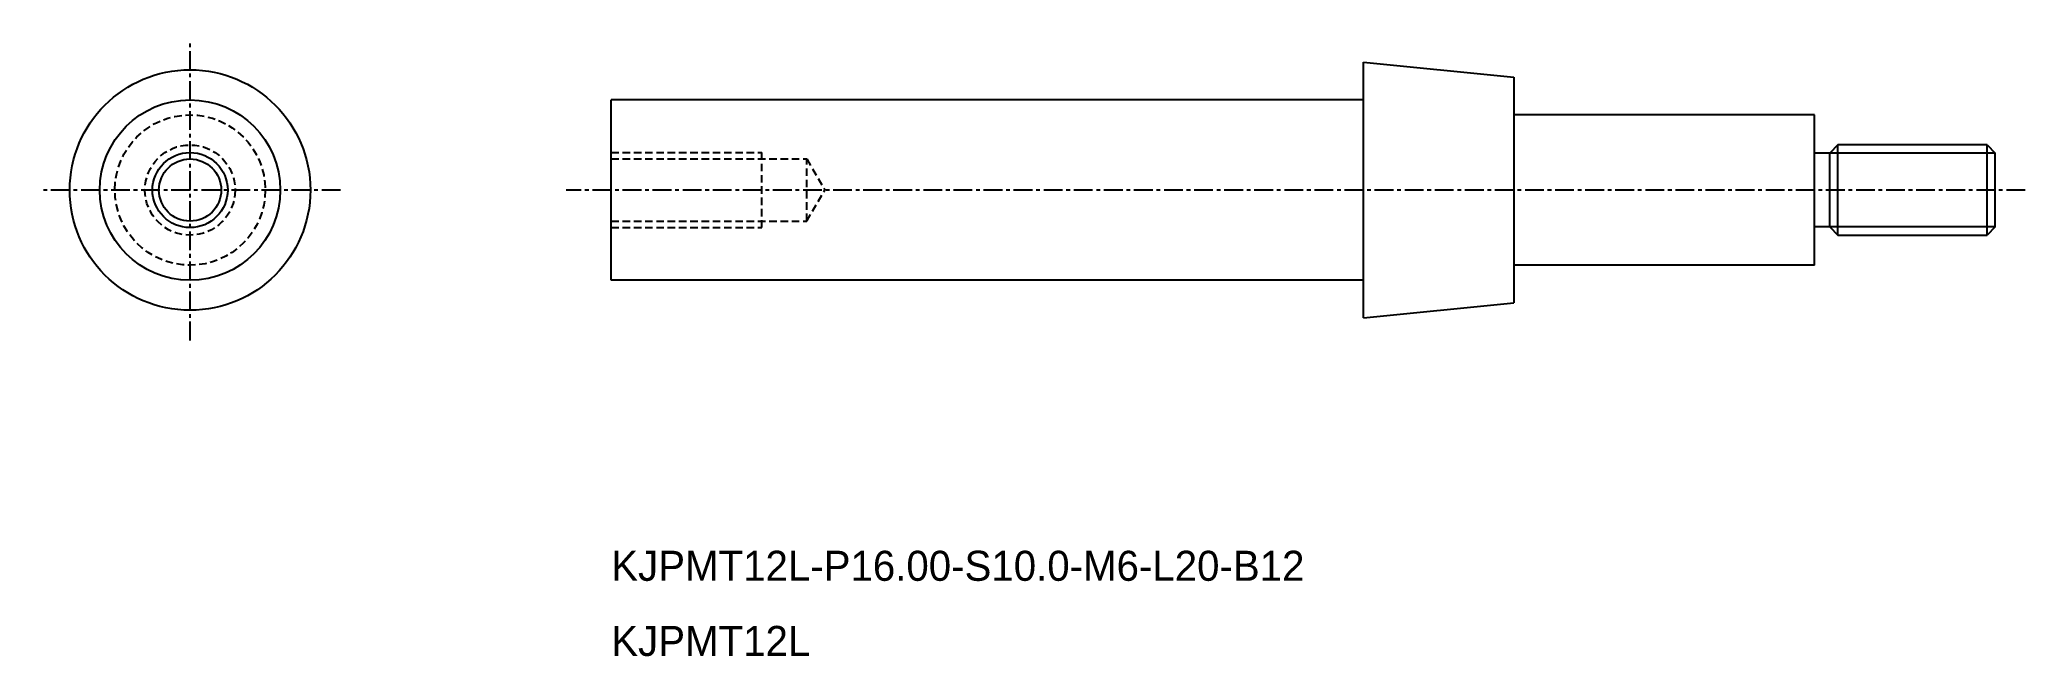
# Model space of a CAD drawing. Extents: x -2056 to -1924, y -803 to -762.
import ezdxf

# ---------------------------------------------------------------- set-up
doc = ezdxf.new("R2010")
doc.units = 0
doc.linetypes.add('CENTER', pattern=[2, 1.25, -0.25, 0.25, -0.25])
doc.linetypes.add('DASHED', pattern=[0.75, 0.5, -0.25])
doc.layers.get('0').update_dxf_attribs({"linetype": 'CONTINUOUS'})
doc.layers.add('CENTER', color=1, linetype='CENTER')

msp = doc.modelspace()

# ---------------------------------------------------------------- linework, layer by layer
at = {"color": 7, "linetype": 'CONTINUOUS'}
for p, q in [((-1968.06, -763.28), (-1958.06, -764.28)), ((-1968.06, -780.28), (-1968.06, -763.28)), ((-1958.06, -764.28), (-1958.06, -779.28)), ((-2018.06, -777.78), (-2018.06, -765.78)), ((-1968.06, -765.78), (-2018.06, -765.78)), ((-1938.06, -766.78), (-1958.06, -766.78)), ((-1938.06, -776.78), (-1938.06, -766.78)), ((-1937.06, -769.32), (-1938.06, -769.32)), ((-1936.51, -768.78), (-1937.06, -769.32)), ((-1937.06, -774.23), (-1937.06, -769.32)), ((-1936.51, -774.78), (-1936.51, -768.78)), ((-1926.6, -768.78), (-1936.51, -768.78)), ((-1926.6, -768.78), (-1926.06, -769.32)), ((-1926.6, -774.78), (-1926.6, -768.78)), ((-1926.06, -774.23), (-1926.06, -769.32)), ((-1937.06, -774.23), (-1938.06, -774.23)), ((-1937.06, -774.23), (-1936.51, -774.78)), ((-1936.51, -774.78), (-1926.6, -774.78)), ((-1926.06, -774.23), (-1926.6, -774.78)), ((-1938.06, -776.78), (-1958.06, -776.78)), ((-1968.06, -777.78), (-2018.06, -777.78)), ((-1968.06, -780.28), (-1958.06, -779.28))]:
    msp.add_line(p, q, dxfattribs=at)
at = {"color": 3, "linetype": 'DASHED'}
for p, q in [((-2018.06, -769.28), (-2008.06, -769.28)), ((-2008.06, -774.28), (-2008.06, -769.28)), ((-2018.06, -769.71), (-2005.06, -769.71)), ((-2005.06, -769.71), (-2003.86, -771.78)), ((-2005.06, -773.84), (-2005.06, -769.71)), ((-2005.06, -773.84), (-2003.86, -771.78)), ((-2018.06, -773.84), (-2005.06, -773.84)), ((-2018.06, -774.28), (-2008.06, -774.28))]:
    msp.add_line(p, q, dxfattribs=at)
at = {"color": 3}
for p, q in [((-1926.06, -769.32), (-1937.06, -769.32)), ((-1926.06, -774.23), (-1937.06, -774.23))]:
    msp.add_line(p, q, dxfattribs=at)
at = {"color": 7, "linetype": 'CONTINUOUS'}
for radius in [8, 6, 2.07]:
    msp.add_circle((-2046.06, -771.78), radius, dxfattribs=at)
at = {"color": 3, "linetype": 'DASHED'}
for radius in [5, 3]:
    msp.add_circle((-2046.06, -771.78), radius, dxfattribs=at)
at = {"color": 3, "linetype": 'CONTINUOUS'}
msp.add_circle((-2046.06, -771.78), 2.5, dxfattribs=at)
at = {"layer": 'CENTER'}
for p, q in [((-2046.06, -781.78), (-2046.06, -761.78)), ((-2036.06, -771.78), (-2056.06, -771.78)), ((-1924.06, -771.78), (-2021.06, -771.78))]:
    msp.add_line(p, q, dxfattribs=at)

# ---------------------------------------------------------------- texts
at = {"color": 7, "linetype": 'CONTINUOUS'}
for s, p in [('KJPMT12L-P16.00-S10.0-M6-L20-B12', (-2018.06, -797.78)), ('KJPMT12L', (-2018.06, -802.78))]:
    msp.add_text(s, height=2, dxfattribs=at).set_placement(p)

doc.saveas('drawing.dxf')
